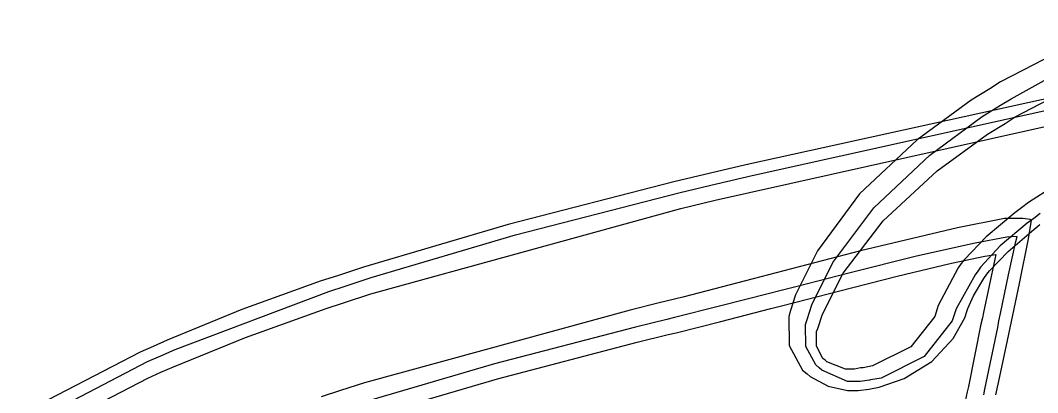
# Model space of a CAD drawing. Extents: x 59 to 294, y 65 to 304.
# Drawn here: x 166.9 to 190.66, y 271.48 to 280.19 of the extents above; entities that cross this region are included whole.
import ezdxf

# ---------------------------------------------------------------- set-up
doc = ezdxf.new("R2010")
doc.units = 0
doc.header["$MEASUREMENT"] = 0

msp = doc.modelspace()

# ---------------------------------------------------------------- linework, layer by layer
at = {"color": 7}
for points in [[(192.591, 280.186), (189.794, 278.748), (189.548, 278.588), (189.107, 278.316), (187.847, 277.392), (186.504, 276.129), (185.518, 274.799), (185.004, 273.765), (184.892, 273.403), (184.847, 273.262), (184.86, 272.583), (185.172, 272.01), (185.279, 271.921), (185.349, 271.861), (185.772, 271.635), (186.223, 271.533), (186.373, 271.533), (186.469, 271.533), (186.724, 271.56), (186.76, 271.569), (186.96, 271.606), (187.544, 271.811), (188.193, 272.208), (188.689, 272.746), (188.961, 273.231), (189.019, 273.403), (189.035, 273.447), (189.168, 273.747), (189.406, 274.152), (189.478, 274.249), (189.538, 274.329), (189.975, 274.779), (190.57, 275.299), (190.712, 275.413)], [(191.425, 276.547), (190.446, 275.926), (190.288, 275.802), (190.129, 275.688), (189.464, 275.123), (188.955, 274.595), (188.877, 274.497), (188.806, 274.4), (188.339, 273.518), (188.313, 273.439), (188.259, 273.262), (187.699, 272.553), (186.804, 272.106), (186.583, 272.062), (186.522, 272.062), (186.382, 272.028), (186.337, 272.028), (186.177, 272.028), (185.736, 272.204), (185.702, 272.238), (185.648, 272.282), (185.495, 272.571), (185.499, 272.91), (185.525, 272.98), (185.633, 273.316), (186.119, 274.271), (187.051, 275.499), (188.313, 276.666), (189.49, 277.522), (189.901, 277.777), (190.138, 277.927), (192.845, 279.338)], [(192.238, 278.658), (183.849, 276.808), (183.021, 276.614), (182.166, 276.411), (178.293, 275.415), (174.916, 274.418), (174.308, 274.215), (173.928, 274.092), (172.075, 273.425), (170.33, 272.707), (170.003, 272.557), (169.694, 272.425), (166.898, 270.977)], [(167.171, 270.414), (169.879, 271.823), (170.179, 271.956), (170.478, 272.088), (172.154, 272.767), (174.042, 273.447), (174.449, 273.579), (175.083, 273.792), (182.324, 275.785), (183.128, 275.978), (183.93, 276.164), (192.272, 278.025)], [(189.688, 271.427), (189.755, 271.746), (189.958, 272.701), (190.24, 274.03), (190.446, 275.078), (190.517, 275.511), (190.5, 275.519), (190.49, 275.529), (190.313, 275.555), (190.253, 275.555), (189.887, 275.555), (188.791, 275.332), (186.526, 274.793), (184.016, 274.141), (182.371, 273.713), (181.821, 273.579), (181.142, 273.412), (174.934, 271.709), (174.378, 271.533), (173.928, 271.384)], [(175.18, 270.961), (178.043, 271.803), (181.31, 272.661), (182.033, 272.838), (182.218, 272.882), (183.262, 273.148), (184.431, 273.448), (184.679, 273.509), (185.013, 273.593), (186.012, 273.851), (187.381, 274.202), (188.652, 274.507), (189.428, 274.669), (189.688, 274.708), (189.661, 274.603), (189.398, 273.351), (189.371, 273.226), (189.335, 273.078), (189.045, 271.622), (189.019, 271.498), (188.947, 271.172)]]:
    msp.add_lwpolyline(points, dxfattribs=at)
at = {"color": 32}
for points in [[(190.719, 275.67), (190.57, 275.555), (190.42, 275.441), (189.785, 274.912), (189.326, 274.418), (189.265, 274.321), (189.203, 274.233), (188.762, 273.439), (188.736, 273.367), (188.664, 273.156), (188.013, 272.323), (187.007, 271.823), (186.76, 271.779), (186.734, 271.771), (186.515, 271.745), (186.443, 271.745), (186.223, 271.745), (185.622, 272.01), (185.561, 272.062), (185.481, 272.133), (185.248, 272.561), (185.243, 273.076), (185.279, 273.19), (185.386, 273.536), (185.879, 274.52), (186.836, 275.802), (188.141, 277.033), (189.366, 277.934), (189.794, 278.201), (190.041, 278.351), (191.372, 279.087)], [(167.11, 270.766), (169.871, 272.212), (170.179, 272.344), (170.514, 272.486), (174.104, 273.845), (174.485, 273.968), (175.092, 274.17), (178.466, 275.167), (182.314, 276.163), (183.162, 276.365), (183.99, 276.56), (192.352, 278.412)], [(189.406, 271.427), (189.432, 271.559), (189.732, 273.007), (189.758, 273.156), (189.793, 273.333), (189.983, 274.236), (190.155, 275.016), (190.183, 275.131), (189.945, 275.114), (189.207, 274.978), (187.836, 274.669), (186.253, 274.274), (185.046, 273.964), (184.643, 273.862), (184.397, 273.801), (183.228, 273.5), (182.182, 273.235), (181.997, 273.19), (181.266, 273.014), (177.976, 272.156), (175.109, 271.314)]]:
    msp.add_lwpolyline(points, dxfattribs=at)

doc.saveas('drawing.dxf')
